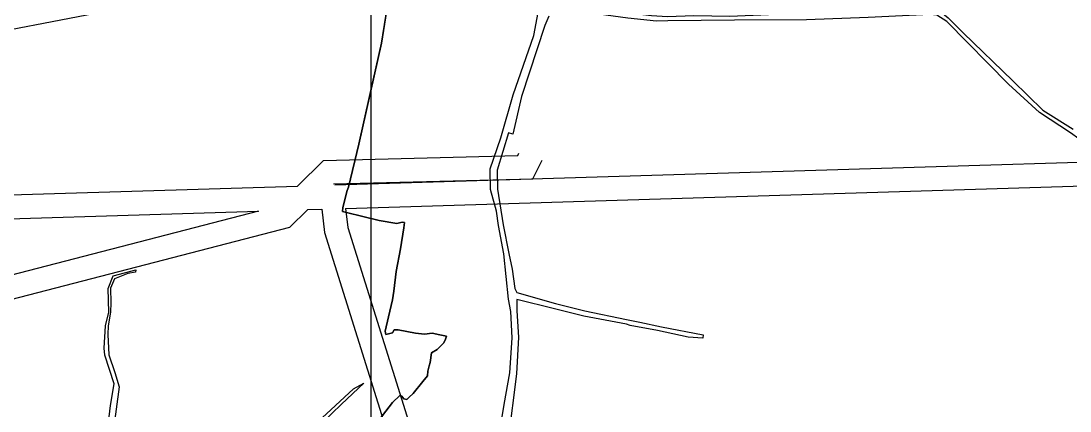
# Model space of a CAD drawing. Extents: x 547408 to 554234, y 1833375 to 1843904.
# Drawn here: x 550279 to 550942, y 1837594 to 1837840 of the extents above; entities that cross this region are included whole.
import ezdxf

# ---------------------------------------------------------------- set-up
doc = ezdxf.new("R2010")
doc.units = 0
for name, color, linetype in [('Level 10', 7, 'Continuous'), ('Level 30', 7, 'Continuous'), ('Level 52', 7, 'Continuous'), ('Level 62', 7, 'Continuous')]:
    doc.layers.add(name, color=color, linetype=linetype)

msp = doc.modelspace()

# ---------------------------------------------------------------- linework, layer by layer
at = {"layer": 'Level 10'}
for points in [[(550580.45, 1837576.63), (550583.95, 1837598.25), (550587.57, 1837618.19), (550589.09, 1837640.32), (550588.24, 1837656.99), (550586.88, 1837664.73), (550583.86, 1837693.37), (550580.54, 1837711.39), (550579.26, 1837720.26), (550575.33, 1837733.96), (550575.16, 1837746.99), (550582.03, 1837766.74), (550589.64, 1837793.8), (550602.81, 1837831.21), (550605.63, 1837845.76), (550611.2, 1837848.69)], [(550949.05, 1837586.89), (550961.32, 1837627.34), (550962.07, 1837648.74), (550963.17, 1837687.35), (550968.84, 1837713.65), (550965.27, 1837729.17), (550958.08, 1837756.75), (550952.71, 1837762.14), (550942.1, 1837769.84), (550922.6, 1837782.67), (550903.01, 1837800.63), (550863.88, 1837840.08), (550857.65, 1837844.16), (550853.07, 1837844.54), (550814.08, 1837842.6), (550775.29, 1837841.09), (550729.58, 1837841), (550687.45, 1837840.62), (550680.46, 1837840.35), (550662.27, 1837842.24), (550643.69, 1837844.78), (550622.82, 1837846.38)], [(550623.34, 1837850.23), (550677.13, 1837843.91), (550687.29, 1837843.31), (550703.96, 1837843.87), (550726.75, 1837843.6), (550775.51, 1837845.7), (550816.83, 1837847.15), (550852.98, 1837847.18), (550860.28, 1837846.03), (550864.82, 1837842.37), (550874.23, 1837833.04), (550905.61, 1837802.72), (550924.7, 1837784.06), (550943.75, 1837772.1)], [(550612.27, 1837843.57), (550609.84, 1837837.56), (550595.03, 1837792.8), (550589.61, 1837768.91), (550586.77, 1837769.72), (550579.68, 1837746.31), (550579.88, 1837734.29), (550583.39, 1837711.78), (550587, 1837693.52), (550589.06, 1837683.64), (550590.88, 1837671.45), (550592.08, 1837668.91), (550616.48, 1837661.97), (550635.13, 1837657.45), (550661.44, 1837651.82), (550669.83, 1837650.14), (550683.5, 1837647.23), (550709.85, 1837642.28), (550709.66, 1837640.12), (550700.28, 1837640.8), (550680.98, 1837645.02), (550663.64, 1837648.04), (550661.3, 1837648.92), (550634.43, 1837653.94), (550615.9, 1837658.7), (550592.01, 1837664.46), (550592.13, 1837657.4), (550593.2, 1837640.82), (550591.83, 1837617.59), (550586.5, 1837576.02)], [(550331.03, 1837561.74), (550335.15, 1837597.62), (550337.57, 1837611.36), (550331.65, 1837629.35), (550331.23, 1837633.76), (550332.05, 1837647.84), (550334.03, 1837656.54), (550333.76, 1837671.51), (550336.83, 1837679.51), (550351.2, 1837683.24), (550350.9, 1837681.85), (550346.15, 1837680.96), (550337.74, 1837677.57), (550335.18, 1837671.64), (550335.32, 1837662.4), (550335.22, 1837656.5), (550333.69, 1837647.88), (550333.41, 1837642.46), (550334.14, 1837629.66), (550337.96, 1837618.47), (550340.57, 1837609.34), (550334.36, 1837562.42)], [(550432.01, 1837555.67), (550488.69, 1837608.15), (550495.37, 1837611.69), (550481.3, 1837598.48), (550468.96, 1837586.75)]]:
    msp.add_lwpolyline(points, dxfattribs=at)
at = {"layer": 'Level 30'}
for points in [[(550477.02, 1837736.91), (551348.05, 1837763.51), (551500.16, 1837768.26), (551598.04, 1837771.31), (551819.16, 1837939.77), (551882.15, 1838006.24), (553007.63, 1839193.61)], [(550483.82, 1837722.11), (551348.99, 1837748.53), (551500.63, 1837753.27), (551603.3, 1837756.47), (551829.22, 1837928.58), (551893.03, 1837995.92), (553018.52, 1839183.3)], [(549982.15, 1837779.52), (550587.86, 1837896.04), (550718.32, 1838065.84), (550741.66, 1838085.84), (550788.63, 1838103.93), (550793.7, 1838107.21)], [(550194.81, 1837728.29), (550453.46, 1837736.19), (550469.8, 1837752.41), (550592.74, 1837755.56), (550593.39, 1837756.91)], [(550476.14, 1837737.57), (550602.26, 1837740.8), (550607.98, 1837752.63)], [(550195.26, 1837713.29), (550428.69, 1837720.42), (550026.56, 1837616.43)], [(550448.4, 1837710.03), (550459.83, 1837721.37)], [(550459.83, 1837721.37), (550468.77, 1837721.65), (550470.52, 1837706.85), (550667.33, 1837078.92), (551346.93, 1836678.72), (551564.34, 1836550.75), (551781.4, 1836423.97), (552265.29, 1836132.44)], [(550483.82, 1837722.11), (550485.25, 1837709.99), (550679.92, 1837088.91), (551354.55, 1836691.65), (551571.93, 1836563.69), (551789.05, 1836436.87), (552264.96, 1836150.15)], [(550448.4, 1837710.03), (550031.93, 1837602.33)]]:
    msp.add_lwpolyline(points, dxfattribs=at)
at = {"layer": 'Level 52'}
for p, q in [((550506.49, 1837826.5), (550516.02, 1837886.69)), ((550499.3, 1837794.57), (550506.49, 1837826.5)), ((550514.37, 1837669.77), (550515.8, 1837682.21))]:
    msp.add_line(p, q, dxfattribs=at)
for points in [[(550516.02, 1837886.69), (550506.49, 1837826.5), (550492.11, 1837762.64), (550485.52, 1837735.54), (550484.71, 1837733.48)], [(550484.71, 1837733.48), (550485.52, 1837735.54), (550492.11, 1837762.64), (550499.3, 1837794.57)], [(550484.71, 1837733.48), (550482.07, 1837722.67), (550481.86, 1837720.24)], [(550481.86, 1837720.24), (550482.07, 1837722.67), (550484.71, 1837733.48)], [(550481.86, 1837720.24), (550484.43, 1837719.46), (550505.11, 1837714.45), (550516.24, 1837712.64), (550519.59, 1837713.4), (550521.07, 1837713.2)], [(550521.07, 1837713.2), (550519.59, 1837713.4), (550516.24, 1837712.64), (550505.11, 1837714.45), (550484.43, 1837719.46), (550481.86, 1837720.24)], [(550521.07, 1837713.2), (550520.61, 1837709.78), (550518.43, 1837696.63), (550515.8, 1837682.21), (550514.37, 1837669.77)], [(550515.8, 1837682.21), (550518.43, 1837696.63), (550520.61, 1837709.78), (550521.07, 1837713.2)], [(550514.37, 1837669.77), (550513.48, 1837664.36), (550510.84, 1837653.61), (550508.9, 1837644.52)], [(550508.9, 1837644.52), (550510.84, 1837653.61), (550513.48, 1837664.36), (550514.37, 1837669.77)], [(550508.9, 1837644.52), (550509.25, 1837642.52), (550513.46, 1837643.57), (550514.6, 1837645.4)], [(550514.6, 1837645.4), (550513.46, 1837643.57), (550509.25, 1837642.52), (550508.9, 1837644.52)], [(550514.6, 1837645.4), (550517.12, 1837645.46), (550527.89, 1837643.2), (550533.57, 1837642.58)], [(550533.57, 1837642.58), (550527.89, 1837643.2), (550517.12, 1837645.46), (550514.6, 1837645.4)], [(550533.57, 1837642.58), (550538.5, 1837643.24), (550543.42, 1837642.18), (550547.48, 1837641.33), (550546.7, 1837638.9)], [(550546.7, 1837638.9), (550547.48, 1837641.33), (550543.42, 1837642.18), (550538.5, 1837643.24), (550533.57, 1837642.58)], [(550546.7, 1837638.9), (550545.63, 1837636.91), (550541.58, 1837633), (550538.06, 1837630.81), (550537.28, 1837624.71), (550536.64, 1837622.58), (550535.73, 1837619.37), (550535.57, 1837616.31), (550532.71, 1837612.79), (550526.41, 1837605.26), (550524.07, 1837602.87), (550522.44, 1837601.37), (550520.61, 1837601.89)], [(550520.61, 1837601.89), (550522.44, 1837601.37), (550524.07, 1837602.87), (550526.41, 1837605.26), (550532.71, 1837612.79), (550535.57, 1837616.31), (550535.73, 1837619.37), (550536.64, 1837622.58), (550537.28, 1837624.71), (550538.06, 1837630.81), (550541.58, 1837633), (550545.63, 1837636.91), (550546.7, 1837638.9)], [(550520.61, 1837601.89), (550519.28, 1837603.4), (550518.17, 1837603.88), (550513.46, 1837599.51), (550507.12, 1837591.3), (550500.3, 1837582.8), (550489.22, 1837572.03), (550483.03, 1837568.51), (550478.56, 1837562.32), (550475.51, 1837557.43), (550473.42, 1837551.52), (550473.17, 1837549.86)], [(550473.17, 1837549.86), (550473.42, 1837551.52), (550475.51, 1837557.43), (550478.56, 1837562.32), (550483.03, 1837568.51), (550489.22, 1837572.03), (550500.3, 1837582.8), (550507.12, 1837591.3), (550513.46, 1837599.51), (550518.17, 1837603.88), (550519.28, 1837603.4), (550520.61, 1837601.89)]]:
    msp.add_lwpolyline(points, dxfattribs=at)
at = {"layer": 'Level 62'}
msp.add_line((550500, 1834500), (550500, 1839000), dxfattribs=at)

doc.saveas('drawing.dxf')
